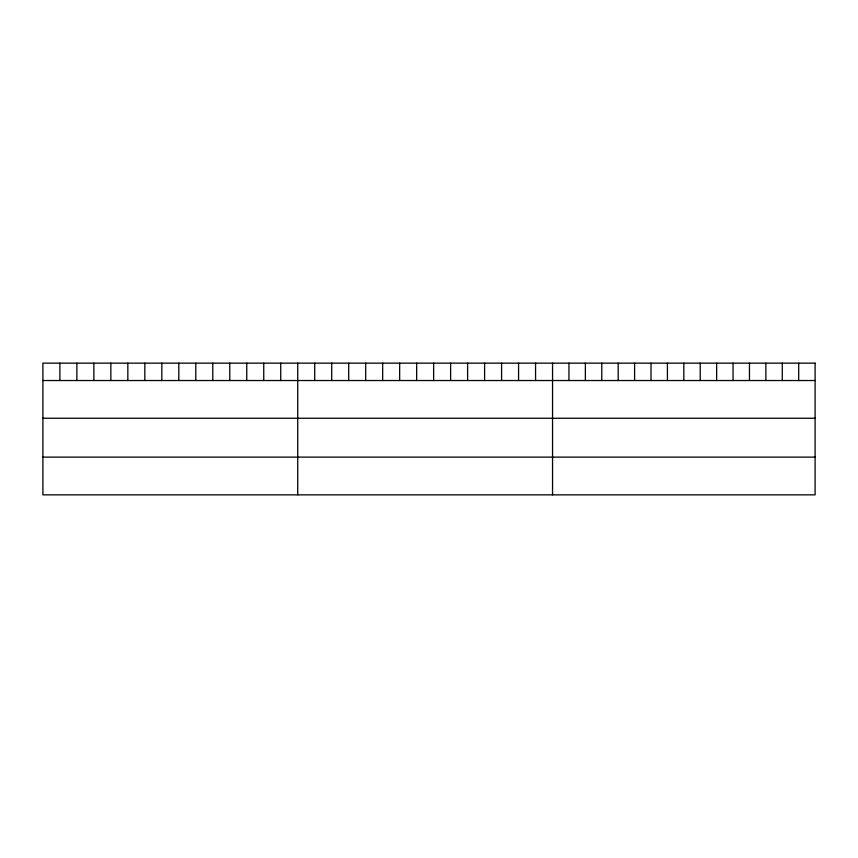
<?xml version="1.0" encoding="UTF-8"?>
<svg xmlns="http://www.w3.org/2000/svg" width="858" height="858" viewBox="0 0 858 858"><rect width="100%" height="100%" fill="white"/><g stroke="black" fill="none" stroke-linecap="round" stroke-linejoin="round"><path stroke-width="1.29" d="M42.9 380.523L815.1 380.523M42.9 418.254L815.1 418.254M42.9 457.121L815.1 457.121M798.691 363.149L798.691 380.523M782.281 363.149L782.281 380.523M765.872 363.149L765.872 380.523M749.463 363.149L749.463 380.523M733.054 363.149L733.054 380.523M716.645 363.149L716.645 380.523M700.235 363.149L700.235 380.523M683.826 363.149L683.826 380.523M667.417 363.149L667.417 380.523M651.008 363.149L651.008 380.523M634.598 363.149L634.598 380.523M618.189 363.149L618.189 380.523M601.78 363.149L601.78 380.523M585.37 363.149L585.37 380.523M568.961 363.149L568.961 380.523M552.552 363.149L552.552 494.851M535.564 363.149L535.564 380.523M518.575 363.149L518.575 380.523M501.587 363.149L501.587 380.523M484.598 363.149L484.598 380.523M467.61 363.149L467.61 380.523M450.622 363.149L450.622 380.523M433.633 363.149L433.633 380.523M416.645 363.149L416.645 380.523M399.656 363.149L399.656 380.523M382.668 363.149L382.668 380.523M365.68 363.149L365.68 380.523M348.691 363.149L348.691 380.523M331.703 363.149L331.703 380.523M314.714 363.149L314.714 380.523M297.726 363.149L297.726 494.851M280.738 363.149L280.738 380.523M263.749 363.149L263.749 380.523M246.761 363.149L246.761 380.523M229.772 363.149L229.772 380.523M212.784 363.149L212.784 380.523M195.796 363.149L195.796 380.523M178.807 363.149L178.807 380.523M161.819 363.149L161.819 380.523M144.83 363.149L144.83 380.523M127.842 363.149L127.842 380.523M110.854 363.149L110.854 380.523M93.865 363.149L93.865 380.523M76.877 363.149L76.877 380.523M59.888 363.149L59.888 380.523M815.1 363.149L42.9 363.149L42.9 494.851L815.1 494.851L815.1 363.149"/></g></svg>
